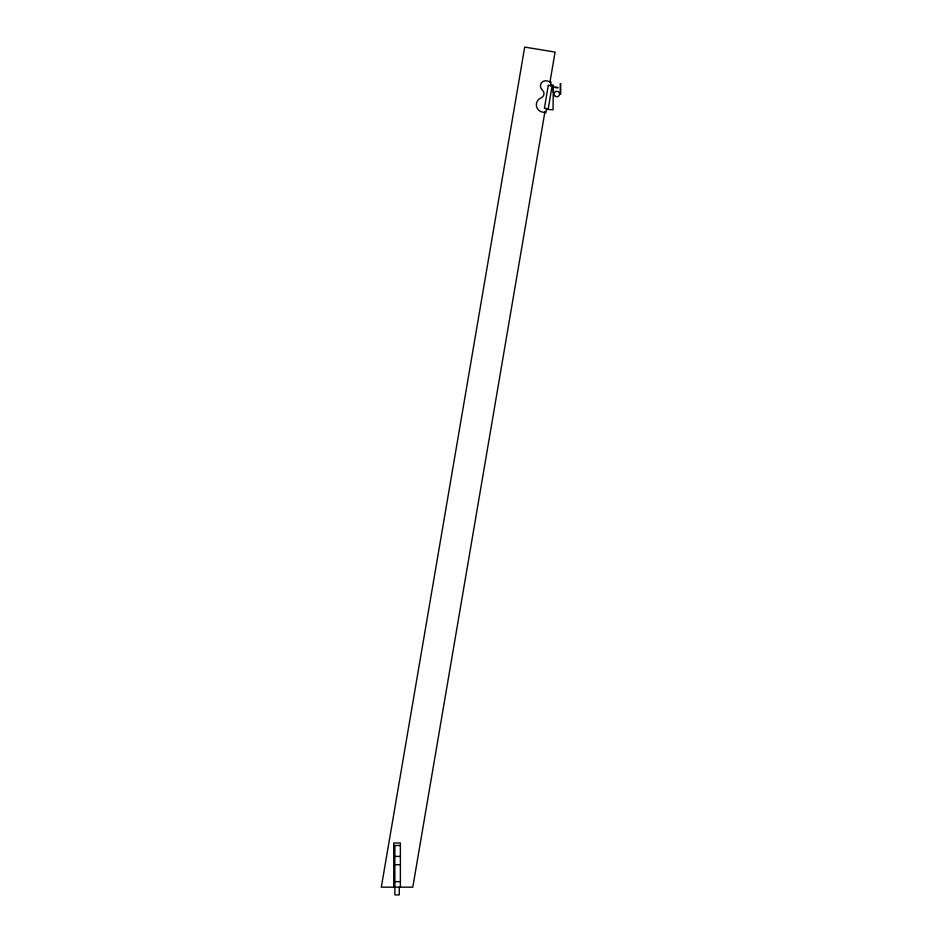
<?xml version="1.0" encoding="UTF-8"?>
<svg xmlns="http://www.w3.org/2000/svg" width="942" height="942" viewBox="0 0 942 942"><rect width="100%" height="100%" fill="white"/><g stroke="black" fill="none" stroke-linecap="round" stroke-linejoin="round"><path stroke-width="1.41" d="M550.623 84.851L553.343 85.322L553.036 109.814L546.442 109.354M544.959 111.509L412.796 887.164L381.322 887.164L524.706 47.1L555.085 52.069L549.893 82.519M546.584 108.53L545.877 112.699L542.604 112.157A7.477 7.477 0 0 1 541.132 97.791A4.486 4.486 0 0 0 542.427 90.173A5.311 5.311 0 0 1 547.797 81.118L551.07 82.201L550.469 85.71M557.805 87.382L554.862 86.994M557.947 87.912L554.591 87.476M393.744 845.504L400.374 845.504M394.851 856.408L400.374 856.408M394.851 864.697L400.374 864.697M394.851 881.641L400.374 881.641M560.678 83.661L560.678 94.118M560.266 83.661L560.266 94.118M553.343 85.322L553.343 92.457M400.374 887.164L400.374 842.984L393.744 842.984L393.744 887.164M399.267 887.164L399.267 894.9L394.851 894.9L394.851 845.504M548.291 85.333L544.405 108.2L548.209 108.86L552.106 85.993L548.291 85.333M555.368 96.367A2.744 2.744 0 0 0 559.548 94.094A2.744 2.744 0 0 0 555.497 91.609A2.744 2.744 0 0 0 555.368 96.367"/></g></svg>
